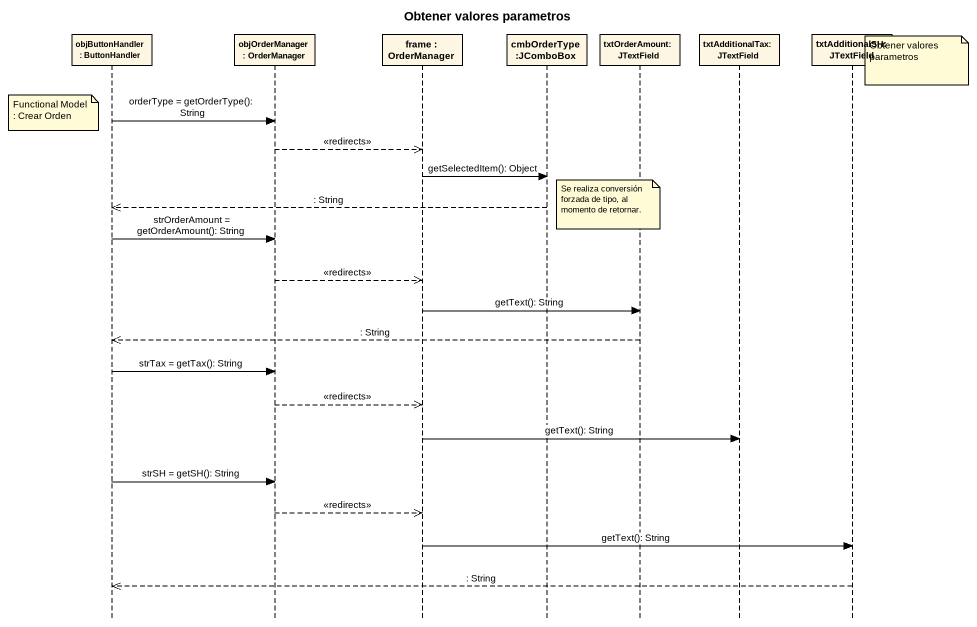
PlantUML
@startuml
title Obtener valores parametros
hide footbox
participant "objButtonHandler : ButtonHandler" as objButtonHandler
participant "objOrderManager : OrderManager" as objOrderManager
participant "frame : OrderManager" as frame_
participant "cmbOrderType :JComboBox" as cmbOrderType_JComboBox
participant "txtOrderAmount: JTextField" as txtOrderAmount_JTextField
participant "txtAdditionalTax: JTextField" as txtAdditionalTax_JTextField
participant "txtAdditionalSH: JTextField" as txtAdditionalSH_JTextField

note right of txtAdditionalSH_JTextField : Obtener valores parametros
note left of objButtonHandler : Functional Model : Crear Orden
objButtonHandler -> objOrderManager : orderType = getOrderType(): String
objOrderManager -->> frame_ : <<redirects>>
frame_ -> cmbOrderType_JComboBox : getSelectedItem(): Object
note over txtOrderAmount_JTextField : Se realiza conversión forzada de tipo, al momento de retornar.
cmbOrderType_JComboBox -->> objButtonHandler : : String
objButtonHandler -> objOrderManager : strOrderAmount = getOrderAmount(): String
objOrderManager -->> frame_ : <<redirects>>
frame_ -> txtOrderAmount_JTextField : getText(): String
txtOrderAmount_JTextField -->> objButtonHandler : : String
objButtonHandler -> objOrderManager : strTax = getTax(): String
objOrderManager -->> frame_ : <<redirects>>
frame_ -> txtAdditionalTax_JTextField : getText(): String
objButtonHandler -> objOrderManager : strSH = getSH(): String
objOrderManager -->> frame_ : <<redirects>>
frame_ -> txtAdditionalSH_JTextField : getText(): String
txtAdditionalSH_JTextField -->> objButtonHandler : : String
@enduml
